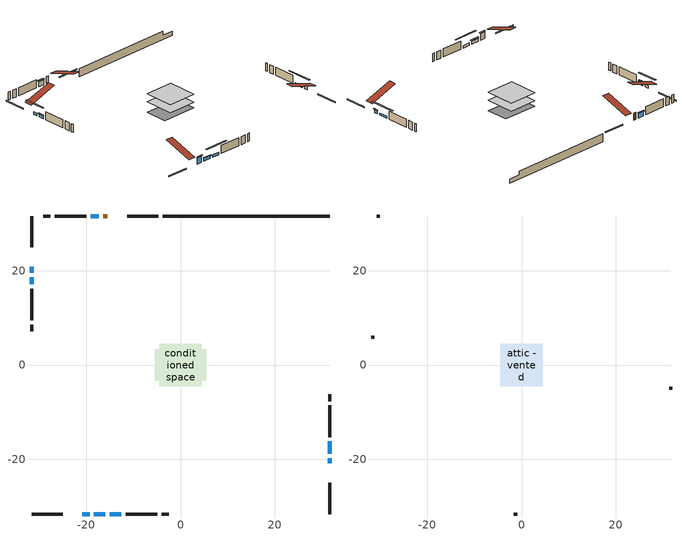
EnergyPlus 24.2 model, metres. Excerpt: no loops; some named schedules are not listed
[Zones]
conditioned space
 floor outside (Floor1 construction): -0.84,-0.84 -0.84,0.84 0.84,0.84 0.84,-0.84 z0.92
 floor adiabatic (AdiabaticFloorConstruction): -4.5,-4.5 -4.5,4.5 4.5,4.5 4.5,-4.5 z0.92
 floor foundation (Slab1 construction): -5.47,-3.37 -5.47,3.37 5.47,3.37 5.47,-3.37 z-1.52
 wall outside (RimJoist1 construction): -4.69,31.6 -11.32,31.6 / -31.6,-31.6 -24.97,-31.6 / -31.6,31.6 -31.6,24.97 / 31.6,-31.6 31.6,-24.97 z0.92:1.22
 wall outside (AdiabaticWallConstruction 1): -15.48,31.6 -16.37,31.6 z0.92:2.95
 wall outside (AdiabaticWallConstruction): 31.6,-20.8 31.6,-19.78 z0.92:1.94; -31.6,20.8 -31.6,19.58 / -14.98,-31.6 -12.54,-31.6 z0.92:1.68; -17.3,31.6 -19.08,31.6 z0.92:2.44; -20.8,-31.6 -19.28,-31.6 z0.92:2.95; -18.35,-31.6 -15.91,-31.6 / -31.6,18.65 -31.6,17.13 z0.92:1.84; 31.6,-18.86 31.6,-16.22 z0.92:1.43
 wall outside (Wall1 construction): -20.01,31.6 -26.71,31.6 / -11.61,-31.6 -4.91,-31.6 / -31.6,16.2 -31.6,9.5 / 31.6,-15.29 31.6,-8.59 z0.92:3.36
 wall outside (Wall2 construction): -27.64,31.6 -29.09,31.6 / -3.98,-31.6 -2.53,-31.6 / -31.6,8.57 -31.6,7.12 / 31.6,-7.66 31.6,-6.21 z0.92:3.36
 wall foundation (FoundationWall1 construction): -3.76,31.6,-1.52 -3.76,31.6,0.92 28.06,31.6,0.92 28.06,31.6,-0.25 31.6,31.6,-0.25 31.6,31.6,-1.52
 window (WindowConstruction): 31.6,-20.8 31.6,-19.78 z0.92:1.93
 window (WindowConstruction 7): -31.6,20.8 -31.6,19.58 z0.92:1.68
 window (WindowConstruction 1): -17.3,31.6 -19.08,31.6 z0.92:2.44
 window (WindowConstruction 2): -20.8,-31.6 -19.28,-31.6 z0.92:2.95
 window (WindowConstruction 3): -18.35,-31.6 -15.91,-31.6 z0.92:1.83
 window (WindowConstruction 4): -31.6,18.65 -31.6,17.13 z0.92:1.83
 window (WindowConstruction 5): 31.6,-18.86 31.6,-16.22 z0.92:1.43
 window (WindowConstruction 6): -14.98,-31.6 -12.54,-31.6 z0.92:1.68
 door (Door): -15.48,31.6 -16.37,31.6 z0.92:2.95
 ceiling adiabatic (AdiabaticFloorConstruction): 4.5,-4.5 4.5,4.5 -4.5,4.5 -4.5,-4.5 z0.92
attic - vented
 floor to conditioned space (Floor2 construction Reversed): -4.5,-4.5 -4.5,4.5 4.5,4.5 4.5,-4.5 z3.36
 wall outside (Wall3 construction): -30.02,31.6 -30.67,31.6 / -1.6,-31.6 -0.95,-31.6 / -31.6,6.19 -31.6,5.54 / 31.6,-5.28 31.6,-4.63 z0.92:3.36
 roof outside (Roof1 construction): -14.56,31.6,3.36 -14.56,22.83,6.28 -12.25,22.83,6.28 -12.25,31.6,3.36; -21.73,-31.6,3.36 -21.73,-22.83,6.28 -24.04,-22.83,6.28 -24.04,-31.6,3.36; -31.6,21.73,3.36 -22.83,21.73,6.28 -22.83,24.04,6.28 -31.6,24.04,3.36; 31.6,-21.73,3.36 22.83,-21.73,6.28 22.83,-24.04,6.28 31.6,-24.04,3.36
shading: 31.6,-19.58 31.6,-21 32.01,-21 32.01,-19.58 z2.14; -31.6,16.94 -31.6,23.44 -32.01,23.44 -32.01,16.94 z4.32; -19.28,31.6 -17.1,31.6 -17.1,32.01 -19.28,32.01 z2.65; -19.07,-31.6 -21,-31.6 -21,-32.01 -19.07,-32.01 z3.15; -15.71,-31.6 -18.55,-31.6 -18.55,-32.01 -15.71,-32.01 z2.04; -31.6,16.93 -31.6,18.85 -32.01,18.85 -32.01,16.93 z2.04; 31.6,-13.58 31.6,-21.5 32.01,-21.5 32.01,-13.58 z4.07; -9.9,-31.6 -17.62,-31.6 -17.62,-32.01 -9.9,-32.01 z4.32
[Building]
Building 1: Terrain=Suburbs
[Site:Location]
Edmonton Intl AP_AB: Latitude {deg}=53.31; Longitude {deg}=-113.58; Time Zone {hr}=-7; Elevation {m}=723; Keep Site Location Information=Yes
[Site:GroundTemperature:Shallow]
-1.56185, -3.61833, -3.78302, -2.80711, 1.11059, 5.01004, 8.39065, 10.5322, 10.7141, 8.97234, 5.67794, 1.89811
[Site:WaterMainsTemperature]
Calculation Method=Schedule; Temperature Schedule=mains temperature schedule
[Material] Roughness=Rough; Thermal Absorptance=0.9
Name | Thickness {m} | Conductivity {W/m-K} | Density {kg/m3} | Specific Heat {J/kg-K} | Solar Absorptance | Visible Absorptance
asphalt or fiberglass shingles | 0.00635 | 0.162714 | 1121.4 | 1465.45 | 0.4 | 0.4
ceiling loosefill ins | 0.169333 | 0.0480833 | 16.02 | 1046.75 | 0.7 | 0.7
ceiling stud and cavity | 0.1397 | 0.094449 | 65.682 | 1177.47 | 0.7 | 0.7
concrete 4.0 in. | 0.1016 | 1.803125 | 2242.8 | 837.4 | 0.7 | 0.7
concrete 8.0 in. | 0.2032 | 1.803125 | 2242.8 | 837.4 | 0.7 | 0.7
door material | 0.04445 | 0.053851 | 512.64 | 1214.23 | 0.7 | 0.7
exterior vertical ins | 0.0460229 | 0.029427 | 32.04 | 1214.23 | 0.7 | 0.7
floor covering | 0.0127 | 0.0433444 | 54.468 | 1339.84 | 0.6 | 0.6
floor rigid ins; rim joist rigid ins; wall rigid ins | 0.051816 | 0.029427 | 32.04 | 1214.23 | 0.7 | 0.7
floor rigid ins 1; wall rigid ins 1 | 0.512978 | 0.029427 | 32.04 | 1214.23 | 0.7 | 0.7
floor stud and cavity | 0.1397 | 0.100275 | 92.3553 | 1139.71 | 0.7 | 0.7
floor stud and cavity 1 | 0.1397 | 1.75129 | 37.0049 | 1207.88 | 0.7 | 0.7
furniture material conditioned space 1 | 0.1524 | 0.115458 | 640.8 | 1214.23 | 0.6 | 0.6
gypsum board | 0.0127 | 0.160291 | 801 | 837.4 | 0.6 | 0.6
gypsum board 1 | 0.0127 | 0.160291 | 801 | 837.4 | 0.7 | 0.7
osb sheathing 0.5 in. | 0.0127 | 0.115458 | 512.64 | 1214.23 | 0.7 | 0.7
osb sheathing 0.75 in. | 0.01905 | 0.115458 | 512.64 | 1214.23 | 0.7 | 0.7
osb sheathing 2.0 in. | 0.0508 | 0.115458 | 512.64 | 1214.23 | 0.7 | 0.7
rim joist stud and cavity | 0.0508 | 0.0413573 | 125.044 | 1163.47 | 0.6 | 0.6
wall stud and cavity | 0.1397 | 0.220388 | 139.0536 | 1170.24 | 0.7 | 0.7
wall stud and cavity 1 | 0.1397 | 0.472276 | 139.0536 | 1170.24 | 0.7 | 0.7
wall stud and cavity 2 | 0.0889 | 6.1454 | 50.32683 | 1063.81 | 0.6 | 0.6
wall stud and cavity 3 | 0.0889 | 0.380278 | 52.3479 | 1209.89 | 0.7 | 0.7
wall stud and cavity 4 | 0.0889 | 0.391764 | 83.0341 | 1211.67 | 0.7 | 0.7
wood siding | 0.0254 | 0.102417 | 544.68 | 1172.36 | 0.4 | 0.4
wood siding 1 | 0.00254 | 0.102417 | 544.68 | 1172.36 | 0.4 | 0.4
wood siding 2; wood siding 3; wood siding 4 | 0.0254 | 0.102417 | 544.68 | 1172.36 | 0.7 | 0.7
[WindowMaterial:SimpleGlazingSystem]
Name | U-Factor {W/m2-K} | Solar Heat Gain Coefficient
WindowMaterial | 3.01104 | 0.53
WindowMaterial 1 | 2.94461 | 0.61
WindowMaterial 2 | 2.98606 | 0.58
WindowMaterial 3 | 2.99685 | 0.54
WindowMaterial 4 | 2.97868 | 0.56
WindowMaterial 5 | 5.05796 | 0.5
WindowMaterial 6 | 3.00537 | 0.52
[Construction]
AdiabaticFloorConstruction: floor stud and cavity 1, floor rigid ins 1, osb sheathing 0.75 in., floor covering
AdiabaticWallConstruction: wood siding 3, wall rigid ins 1, wall stud and cavity 3, gypsum board
AdiabaticWallConstruction 1: wood siding 4, wall rigid ins 1, wall stud and cavity 3, gypsum board
Door: door material
Floor1 construction: floor stud and cavity, floor rigid ins, osb sheathing 0.75 in., floor covering
Floor2 construction Reversed: gypsum board, ceiling stud and cavity, ceiling loosefill ins
FoundationWall1 construction: concrete 8.0 in., gypsum board 1
furniture construction conditioned space 1: furniture material conditioned space 1
PartitionWallConstruction: gypsum board, wall stud and cavity 4, gypsum board
RimJoist1 construction: wood siding 2, rim joist rigid ins, osb sheathing 2.0 in., rim joist stud and cavity
Roof1 construction: asphalt or fiberglass shingles
Slab1 construction: concrete 4.0 in.
Wall1 construction: wood siding, wall rigid ins, osb sheathing 0.5 in., wall stud and cavity, gypsum board
Wall2 construction: wood siding, wall rigid ins, osb sheathing 0.5 in., wall stud and cavity 1, gypsum board
Wall3 construction: wood siding 1, wall stud and cavity 2
WindowConstruction: WindowMaterial
WindowConstruction 1: WindowMaterial 1
WindowConstruction 2: WindowMaterial 2
WindowConstruction 3: WindowMaterial 3
WindowConstruction 4: WindowMaterial 4
WindowConstruction 5: WindowMaterial 5
WindowConstruction 6; WindowConstruction 7: WindowMaterial 6
[Zone] Multiplier=1; Part of Total Floor Area=Yes
Name | Volume {m3}
attic - vented | 38.4501
conditioned space | 394.3
[Space]
Name | Zone | Volume {m3}
attic - vented 1 | attic - vented | 38.4501
conditioned space 1 | conditioned space | 394.3
[ZoneInfiltration:EffectiveLeakageArea]
infil attic - vented 1: Zone or Space=attic - vented 1; Schedule=Always On Discrete; Effective Air Leakage Area {cm2}=2818.78; Stack Coefficient=0.000372804; Wind Coefficient=1.30455e-05
[ZoneMixing]
whole house fan mix: Zone or Space=attic - vented; Schedule=Always On Continuous; Design Flow Rate Calculation Method=Flow/Zone; Design Flow Rate {m3/s}=0; Source Zone or Space=conditioned space
[SurfaceProperty:ExposedFoundationPerimeter]
Slab1: Exposed Perimeter Calculation Method=TotalExposedPerimeter; Total Exposed Perimeter {m}=35.356
[InternalMass] Zone or ZoneList=conditioned space; Space or SpaceList=conditioned space 1
Name | Construction | Surface Area {m2}
furniture mass conditioned space 1 | furniture construction conditioned space 1 | 62.9961
partition wall mass | PartitionWallConstruction | 157.49
[Lights]
interior lighting: Zone or ZoneList or Space or SpaceList=conditioned space 1; Schedule=interior lighting schedule; Design Level Calculation Method=LightingLevel; Lighting Level {W}=343.2; Return Air Fraction=0; Fraction Radiant=0.6; Fraction Visible=0.2; Fraction Replaceable=1
[People]
occupants: Zone or ZoneList or Space or SpaceList=conditioned space 1; Number of People Schedule=occupants schedule; Number of People Calculation Method=People; Number of People=3; Fraction Radiant=0.314171; Sensible Heat Fraction=0.56303; Activity Level Schedule=occupants activity schedule; Carbon Dioxide Generation Rate {m3/s-W}=0; Enable ASHRAE 55 Comfort Warnings=No; Mean Radiant Temperature Calculation Type=EnclosureAveraged
[ElectricEquipment] Zone or ZoneList or Space or SpaceList=conditioned space 1; Design Level Calculation Method=EquipmentLevel
Name | Schedule | Design Level {W} | Fraction Latent | Fraction Radiant | Fraction Lost
clothes dryer | clothes dryer schedule | 140.772 | 0.015 | 0.081 | 0.85
clothes washer | clothes washer schedule | 32.1985 | 0.03 | 0.162 | 0.7
cooking range | cooking range schedule | 215.147 | 0.08 | 0.432 | 0.2
dishwasher | dishwasher schedule | 66.8632 | 0.3 | 0.18 | 0.4
fridge | fridge schedule | 72.9452 | 0 | 0.6 | 0
mech vent bath fan 0 | mech vent bath fan 0 schedule | 50.2 | 0 | 0 | 1
mech vent bath fan 1 | mech vent bath fan 1 schedule | 50.2 | 0 | 0 | 1
mech vent house fan | mech vent house fan schedule | 0 | 0 | 0 | 1
mech vent house fan cfis | mech vent house fan cfis schedule | 0 | 0 | 0 | 0
mech vent range fan 0 | mech vent range fan 0 schedule | 57 | 0 | 0 | 1
misc plug loads | misc plug loads schedule | 494.7 | 0.045 | 0.513 | 0.1
whole house fan | Always On Discrete | 0 | 0 | 0 | 1
[OtherEquipment] Zone or ZoneList or Space or SpaceList=conditioned space 1; Design Level Calculation Method=EquipmentLevel
Name | Fuel Type | Schedule | Design Level {W} | Fraction Latent | Fraction Radiant | Fraction Lost
clothes dryer 1 | Electricity | clothes dryer schedule | 0 | 0.015 | 0.081 | 0.85
cooking range 1 | Electricity | cooking range schedule | 0 | 0.08 | 0.432 | 0.2
general water use latent | None | general water use schedule | 62.594 | 1 | 0 | 0
general water use sensible | None | general water use schedule | -61.6891 | 0 | 0.6 | 0
mech vent house fan latent load | None | Always On Discrete | 0 | 1 | 0 | 0
mech vent house fan sensible load | None | Always On Discrete | 0 | 0 | 0 | 0
water heater energy adjustment1 | NaturalGas | Always On Discrete | 0.01 | 0 | 0 | 1
[ZoneInfiltration:DesignFlowRate] Zone or ZoneList or Space or SpaceList=conditioned space 1; Schedule=Always On Discrete; Design Flow Rate Calculation Method=Flow/Zone; Design Flow Rate {m3/s}=0
infil flow; natural vent flow; whole house fan flow
[AvailabilityManager:Scheduled]
furnace airloop Availability Manager: Schedule=Always On Discrete
[Foundation:Kiva]
Foundation Kiva 1: Initial Indoor Air Temperature {C}=18; Wall Height Above Grade {m}=0.919978; Wall Depth Below Slab {m}=0.2032; Custom Block Material Name 1=exterior vertical ins; Custom Block Depth 1 {m}=2.43998; Custom Block X Position 1 {m}=0.2159; Custom Block Z Position 1 {m}=0
[Foundation:Kiva:Settings]
Soil Conductivity {W/m-K}=0.849921; Soil Density {kg/m3}=1842.3; Soil Specific Heat {J/kg-K}=418.7; Ground Solar Absorptivity=0.9; Ground Thermal Absorptivity=0.9; Ground Surface Roughness {m}=0.03; Far-Field Width {m}=40; Deep-Ground Boundary Condition=ZeroFlux; Deep-Ground Depth {m}=40; Minimum Cell Dimension {m}=0.2; Maximum Cell Growth Coefficient=3; Simulation Timestep=Timestep
[Exterior:Lights]
exterior lighting: Schedule=exterior lighting schedule; Design Level {W}=75.6
[EnergyManagementSystem:GlobalVariable]
furnace_airloop_Fan_RTF
infil_program_Qfan
infil_program_Qinf
natural_vent_program_Qnv
natural_vent_program_Qwhf
[EnergyManagementSystem:Sensor]
Name | Output:Variable or Output:Meter Index Key | Output:Variable or Output:Meter
airflow_gain | infil flow | Infiltration Sensible Heat Gain Energy
airflow_gain_1 | natural vent flow | Infiltration Sensible Heat Gain Energy
airflow_gain_2 | whole house fan flow | Infiltration Sensible Heat Gain Energy
airflow_loss | infil flow | Infiltration Sensible Heat Loss Energy
airflow_loss_1 | natural vent flow | Infiltration Sensible Heat Loss Energy
airflow_loss_2 | whole house fan flow | Infiltration Sensible Heat Loss Energy
clg_load_cond |  | Cooling:EnergyTransfer:Zone:CONDITIONED SPACE
clg_sp_s; clg_sp_s_1 | cooling setpoint | Schedule Value
clothes_dryer_exhaust_0_sch_s | clothes dryer exhaust 0 schedule | Schedule Value
cool_season | cooling season schedule | Schedule Value
htg_load_cond |  | Heating:EnergyTransfer:Zone:CONDITIONED SPACE
htg_sp_s; htg_sp_s_1 | heating setpoint | Schedule Value
ig_ee_conv | clothes dryer | Electric Equipment Convective Heating Energy
ig_ee_conv_2 | cooking range | Electric Equipment Convective Heating Energy
ig_ee_conv_4 | fridge | Electric Equipment Convective Heating Energy
ig_ee_conv_5 | misc plug loads | Electric Equipment Convective Heating Energy
ig_ee_conv_6 | whole house fan | Electric Equipment Convective Heating Energy
ig_ee_rad | clothes dryer | Electric Equipment Radiant Heating Energy
ig_ee_rad_2 | cooking range | Electric Equipment Radiant Heating Energy
ig_ee_rad_4 | fridge | Electric Equipment Radiant Heating Energy
ig_ee_rad_5 | misc plug loads | Electric Equipment Radiant Heating Energy
ig_ee_rad_6 | whole house fan | Electric Equipment Radiant Heating Energy
ig_lgt_conv | interior lighting | Lights Convective Heating Energy
ig_lgt_rad | interior lighting | Lights Radiant Heating Energy
ig_lgt_vis | interior lighting | Lights Visible Radiation Heating Energy
ig_oe_conv | clothes dryer 1 | Other Equipment Convective Heating Energy
ig_oe_conv_1 | cooking range 1 | Other Equipment Convective Heating Energy
ig_oe_conv_2 | general water use latent | Other Equipment Convective Heating Energy
ig_oe_conv_3 | general water use sensible | Other Equipment Convective Heating Energy
ig_oe_conv_4 | water heater energy adjustment1 | Other Equipment Convective Heating Energy
ig_oe_rad | clothes dryer 1 | Other Equipment Radiant Heating Energy
ig_oe_rad_1 | cooking range 1 | Other Equipment Radiant Heating Energy
ig_oe_rad_2 | general water use latent | Other Equipment Radiant Heating Energy
ig_oe_rad_3 | general water use sensible | Other Equipment Radiant Heating Energy
ig_oe_rad_4 | water heater energy adjustment1 | Other Equipment Radiant Heating Energy
ig_ppl_conv | occupants | People Convective Heating Energy
ig_ppl_rad | occupants | People Radiant Heating Energy
im_conv | furniture mass conditioned space 1 | Surface Inside Face Convection Heat Gain Energy
im_conv_1 | partition wall mass | Surface Inside Face Convection Heat Gain Energy
im_ig | furniture mass conditioned space 1 | Surface Inside Face Internal Gains Radiation Heat Gain Energy
im_ig_1 | partition wall mass | Surface Inside Face Internal Gains Radiation Heat Gain Energy
im_lgt | furniture mass conditioned space 1 | Surface Inside Face Lights Radiation Heat Gain Energy
im_lgt_1 | partition wall mass | Surface Inside Face Lights Radiation Heat Gain Energy
im_sol | furniture mass conditioned space 1 | Surface Inside Face Solar Radiation Heat Gain Energy
im_sol_1 | partition wall mass | Surface Inside Face Solar Radiation Heat Gain Energy
im_surf | furniture mass conditioned space 1 | Surface Inside Face Net Surface Thermal Radiation Heat Gain Energy
im_surf_1 | partition wall mass | Surface Inside Face Net Surface Thermal Radiation Heat Gain Energy
mech_vent_bath_fan_0_sch_s | mech vent bath fan 0 schedule | Schedule Value
mech_vent_bath_fan_1_sch_s | mech vent bath fan 1 schedule | Schedule Value
mech_vent_range_fan_0_sch_s | mech vent range fan 0 schedule | Schedule Value
mv_conv | mech vent bath fan 0 | Electric Equipment Convective Heating Energy
mv_conv_1 | mech vent bath fan 1 | Electric Equipment Convective Heating Energy
mv_conv_2 | mech vent house fan | Electric Equipment Convective Heating Energy
mv_conv_3 | mech vent house fan cfis | Electric Equipment Convective Heating Energy
mv_conv_4 | mech vent range fan 0 | Electric Equipment Convective Heating Energy
mv_conv_5 | mech vent house fan latent load | Other Equipment Convective Heating Energy
mv_conv_6 | mech vent house fan sensible load | Other Equipment Convective Heating Energy
mv_rad | mech vent bath fan 0 | Electric Equipment Radiant Heating Energy
mv_rad_1 | mech vent bath fan 1 | Electric Equipment Radiant Heating Energy
mv_rad_2 | mech vent house fan | Electric Equipment Radiant Heating Energy
mv_rad_3 | mech vent house fan cfis | Electric Equipment Radiant Heating Energy
mv_rad_4 | mech vent range fan 0 | Electric Equipment Radiant Heating Energy
mv_rad_5 | mech vent house fan latent load | Other Equipment Radiant Heating Energy
mv_rad_6 | mech vent house fan sensible load | Other Equipment Radiant Heating Energy
natural_vent_s | natural vent schedule | Schedule Value
out_pb_s |  | Site Outdoor Air Barometric Pressure
out_wt_s |  | Site Outdoor Air Humidity Ratio
site_vw_s |  | Site Wind Speed
ss_back_out | Window1 | Surface Window Shortwave from Zone Back Out Window Heat Transfer Rate
ss_back_out_1 | Window11 | Surface Window Shortwave from Zone Back Out Window Heat Transfer Rate
ss_back_out_2 | Window2 | Surface Window Shortwave from Zone Back Out Window Heat Transfer Rate
ss_back_out_3 | Window3 | Surface Window Shortwave from Zone Back Out Window Heat Transfer Rate
ss_back_out_4 | Window4 | Surface Window Shortwave from Zone Back Out Window Heat Transfer Rate
ss_back_out_5 | Window6 | Surface Window Shortwave from Zone Back Out Window Heat Transfer Rate
ss_back_out_6 | Window7 | Surface Window Shortwave from Zone Back Out Window Heat Transfer Rate
ss_back_out_7 | Window9 | Surface Window Shortwave from Zone Back Out Window Heat Transfer Rate
ss_conv | Door1 | Surface Inside Face Convection Heat Gain Energy
ss_conv_1 | Window1 | Surface Inside Face Convection Heat Gain Energy
ss_conv_2 | Window11 | Surface Inside Face Convection Heat Gain Energy
ss_conv_3 | Window2 | Surface Inside Face Convection Heat Gain Energy
ss_conv_4 | Window3 | Surface Inside Face Convection Heat Gain Energy
ss_conv_5 | Window4 | Surface Inside Face Convection Heat Gain Energy
ss_conv_6 | Window6 | Surface Inside Face Convection Heat Gain Energy
ss_conv_7 | Window7 | Surface Inside Face Convection Heat Gain Energy
ss_conv_8 | Window9 | Surface Inside Face Convection Heat Gain Energy
ss_ig | Door1 | Surface Inside Face Internal Gains Radiation Heat Gain Energy
ss_ig_1 | Window1 | Surface Inside Face Internal Gains Radiation Heat Gain Energy
ss_ig_2 | Window11 | Surface Inside Face Internal Gains Radiation Heat Gain Energy
ss_ig_3 | Window2 | Surface Inside Face Internal Gains Radiation Heat Gain Energy
ss_ig_4 | Window3 | Surface Inside Face Internal Gains Radiation Heat Gain Energy
ss_ig_5 | Window4 | Surface Inside Face Internal Gains Radiation Heat Gain Energy
ss_ig_6 | Window6 | Surface Inside Face Internal Gains Radiation Heat Gain Energy
ss_ig_7 | Window7 | Surface Inside Face Internal Gains Radiation Heat Gain Energy
ss_ig_8 | Window9 | Surface Inside Face Internal Gains Radiation Heat Gain Energy
ss_lgt | Door1 | Surface Inside Face Lights Radiation Heat Gain Energy
ss_sol | Door1 | Surface Inside Face Solar Radiation Heat Gain Energy
ss_surf | Door1 | Surface Inside Face Net Surface Thermal Radiation Heat Gain Energy
ss_surf_1 | Window1 | Surface Inside Face Net Surface Thermal Radiation Heat Gain Energy
ss_surf_2 | Window11 | Surface Inside Face Net Surface Thermal Radiation Heat Gain Energy
ss_surf_3 | Window2 | Surface Inside Face Net Surface Thermal Radiation Heat Gain Energy
ss_surf_4 | Window3 | Surface Inside Face Net Surface Thermal Radiation Heat Gain Energy
ss_surf_5 | Window4 | Surface Inside Face Net Surface Thermal Radiation Heat Gain Energy
ss_surf_6 | Window6 | Surface Inside Face Net Surface Thermal Radiation Heat Gain Energy
ss_surf_7 | Window7 | Surface Inside Face Net Surface Thermal Radiation Heat Gain Energy
ss_surf_8 | Window9 | Surface Inside Face Net Surface Thermal Radiation Heat Gain Energy
ss_trans_in | Window1 | Surface Window Transmitted Solar Radiation Rate
ss_trans_in_1 | Window11 | Surface Window Transmitted Solar Radiation Rate
ss_trans_in_2 | Window2 | Surface Window Transmitted Solar Radiation Rate
ss_trans_in_3 | Window3 | Surface Window Transmitted Solar Radiation Rate
ss_trans_in_4 | Window4 | Surface Window Transmitted Solar Radiation Rate
ss_trans_in_5 | Window6 | Surface Window Transmitted Solar Radiation Rate
ss_trans_in_6 | Window7 | Surface Window Transmitted Solar Radiation Rate
ss_trans_in_7 | Window9 | Surface Window Transmitted Solar Radiation Rate
ss_trans_out | Window1 | Surface Inside Face Initial Transmitted Diffuse Transmitted Out Window Solar Radiation Rate
ss_trans_out_1 | Window11 | Surface Inside Face Initial Transmitted Diffuse Transmitted Out Window Solar Radiation Rate
ss_trans_out_2 | Window2 | Surface Inside Face Initial Transmitted Diffuse Transmitted Out Window Solar Radiation Rate
ss_trans_out_3 | Window3 | Surface Inside Face Initial Transmitted Diffuse Transmitted Out Window Solar Radiation Rate
ss_trans_out_4 | Window4 | Surface Inside Face Initial Transmitted Diffuse Transmitted Out Window Solar Radiation Rate
ss_trans_out_5 | Window6 | Surface Inside Face Initial Transmitted Diffuse Transmitted Out Window Solar Radiation Rate
ss_trans_out_6 | Window7 | Surface Inside Face Initial Transmitted Diffuse Transmitted Out Window Solar Radiation Rate
ss_trans_out_7 | Window9 | Surface Inside Face Initial Transmitted Diffuse Transmitted Out Window Solar Radiation Rate
s_conv | Floor1 | Surface Inside Face Convection Heat Gain Energy
s_conv_1 | Floor2 | Surface Inside Face Convection Heat Gain Energy
s_conv_10 | Wall1:0 | Surface Inside Face Convection Heat Gain Energy
s_conv_11 | Wall1:180 | Surface Inside Face Convection Heat Gain Energy
s_conv_12 | Wall1:270 | Surface Inside Face Convection Heat Gain Energy
s_conv_13 | Wall1:90 | Surface Inside Face Convection Heat Gain Energy
s_conv_14 | Wall2:0 | Surface Inside Face Convection Heat Gain Energy
s_conv_15 | Wall2:180 | Surface Inside Face Convection Heat Gain Energy
s_conv_16 | Wall2:270 | Surface Inside Face Convection Heat Gain Energy
s_conv_17 | Wall2:90 | Surface Inside Face Convection Heat Gain Energy
s_conv_2 | FoundationWall1 | Surface Inside Face Convection Heat Gain Energy
s_conv_3 | inferred conditioned ceiling | Surface Inside Face Convection Heat Gain Energy
s_conv_4 | inferred conditioned floor | Surface Inside Face Convection Heat Gain Energy
s_conv_5 | RimJoist1:0 | Surface Inside Face Convection Heat Gain Energy
s_conv_6 | RimJoist1:180 | Surface Inside Face Convection Heat Gain Energy
s_conv_7 | RimJoist1:270 | Surface Inside Face Convection Heat Gain Energy
s_conv_8 | RimJoist1:90 | Surface Inside Face Convection Heat Gain Energy
s_conv_9 | Slab1 | Surface Inside Face Convection Heat Gain Energy
s_ig | Floor1 | Surface Inside Face Internal Gains Radiation Heat Gain Energy
s_ig_1 | Floor2 | Surface Inside Face Internal Gains Radiation Heat Gain Energy
s_ig_10 | Wall1:0 | Surface Inside Face Internal Gains Radiation Heat Gain Energy
s_ig_11 | Wall1:180 | Surface Inside Face Internal Gains Radiation Heat Gain Energy
s_ig_12 | Wall1:270 | Surface Inside Face Internal Gains Radiation Heat Gain Energy
s_ig_13 | Wall1:90 | Surface Inside Face Internal Gains Radiation Heat Gain Energy
s_ig_14 | Wall2:0 | Surface Inside Face Internal Gains Radiation Heat Gain Energy
s_ig_15 | Wall2:180 | Surface Inside Face Internal Gains Radiation Heat Gain Energy
s_ig_16 | Wall2:270 | Surface Inside Face Internal Gains Radiation Heat Gain Energy
s_ig_17 | Wall2:90 | Surface Inside Face Internal Gains Radiation Heat Gain Energy
s_ig_2 | FoundationWall1 | Surface Inside Face Internal Gains Radiation Heat Gain Energy
s_ig_3 | inferred conditioned ceiling | Surface Inside Face Internal Gains Radiation Heat Gain Energy
s_ig_4 | inferred conditioned floor | Surface Inside Face Internal Gains Radiation Heat Gain Energy
s_ig_5 | RimJoist1:0 | Surface Inside Face Internal Gains Radiation Heat Gain Energy
s_ig_6 | RimJoist1:180 | Surface Inside Face Internal Gains Radiation Heat Gain Energy
s_ig_7 | RimJoist1:270 | Surface Inside Face Internal Gains Radiation Heat Gain Energy
s_ig_8 | RimJoist1:90 | Surface Inside Face Internal Gains Radiation Heat Gain Energy
s_ig_9 | Slab1 | Surface Inside Face Internal Gains Radiation Heat Gain Energy
s_lgt | Floor1 | Surface Inside Face Lights Radiation Heat Gain Energy
s_lgt_1 | Floor2 | Surface Inside Face Lights Radiation Heat Gain Energy
s_lgt_10 | Wall1:0 | Surface Inside Face Lights Radiation Heat Gain Energy
s_lgt_11 | Wall1:180 | Surface Inside Face Lights Radiation Heat Gain Energy
s_lgt_12 | Wall1:270 | Surface Inside Face Lights Radiation Heat Gain Energy
s_lgt_13 | Wall1:90 | Surface Inside Face Lights Radiation Heat Gain Energy
